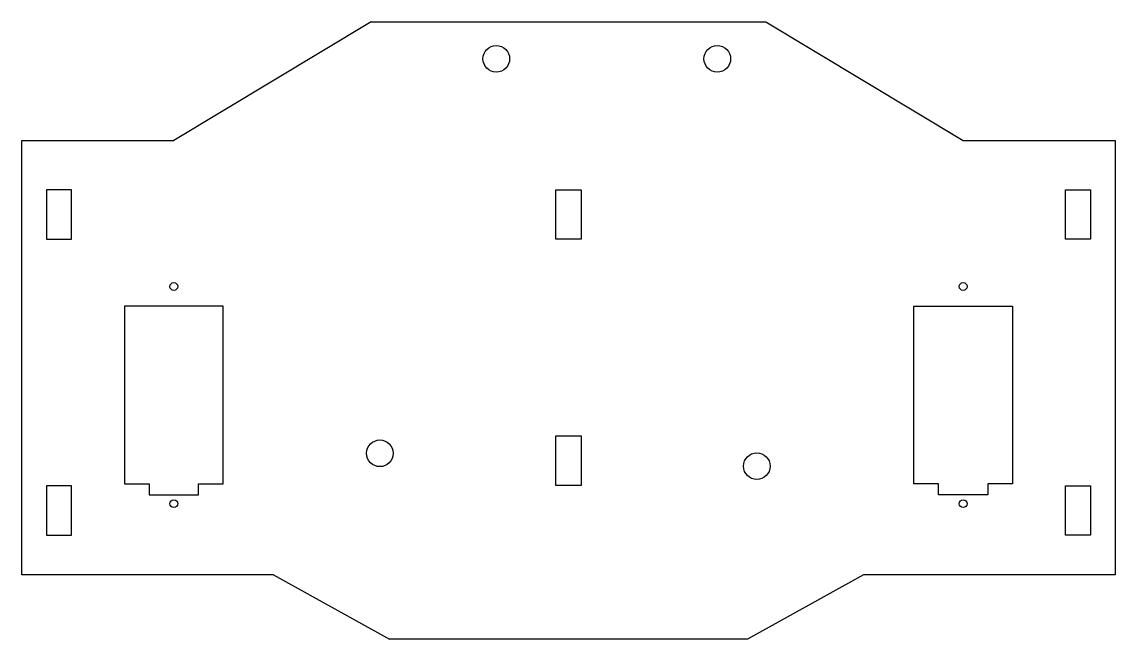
# Model space of a CAD drawing. Extents: x -2.77 to 2.77, y -1.43 to 1.7.
import ezdxf

# ---------------------------------------------------------------- set-up
doc = ezdxf.new("R2010")
doc.units = 0
doc.header["$MEASUREMENT"] = 0
doc.layers.get('0').update_dxf_attribs({"linetype": 'CONTINUOUS'})

msp = doc.modelspace()

# ---------------------------------------------------------------- linework, layer by layer
at = {"color": 7, "linetype": 'CONTINUOUS'}
for p, q in [((-1, 1.7), (-2, 1.1)), ((-1, 1.7), (1, 1.7)), ((1, 1.7), (2, 1.1)), ((-2.77, -1.1), (-2.77, 1.1)), ((-2.77, 1.1), (-2, 1.1)), ((2, 1.1), (2.77, 1.1)), ((2.77, 1.1), (2.77, -1.1)), ((-2.645, 0.85), (-2.645, 0.6)), ((-2.518, 0.85), (-2.645, 0.85)), ((-2.518, 0.6), (-2.518, 0.85)), ((-0.0635, 0.85), (0.0635, 0.85)), ((-0.0635, 0.6), (-0.0635, 0.85)), ((0.0635, 0.85), (0.0635, 0.6)), ((2.518, 0.85), (2.645, 0.85)), ((2.518, 0.6), (2.518, 0.85)), ((2.645, 0.85), (2.645, 0.6)), ((-2.645, 0.6), (-2.518, 0.6)), ((0.0635, 0.6), (-0.0635, 0.6)), ((2.645, 0.6), (2.518, 0.6)), ((-1.75, 0.26), (-2.25, 0.26)), ((-2.25, 0.26), (-2.25, -0.64)), ((-1.75, -0.64), (-1.75, 0.26)), ((1.75, 0.26), (2.25, 0.26)), ((1.75, -0.64), (1.75, 0.26)), ((2.25, 0.26), (2.25, -0.64)), ((-0.0635, -0.3972), (0.0635, -0.3972)), ((-0.0635, -0.6472), (-0.0635, -0.3972)), ((0.0635, -0.3972), (0.0635, -0.6472)), ((-2.645, -0.65), (-2.645, -0.9)), ((-2.518, -0.65), (-2.645, -0.65)), ((-2.518, -0.9), (-2.518, -0.65)), ((-2.25, -0.64), (-2.125, -0.64)), ((-2.125, -0.64), (-2.125, -0.695)), ((-1.875, -0.695), (-1.875, -0.64)), ((-1.875, -0.64), (-1.75, -0.64)), ((0.0635, -0.6472), (-0.0635, -0.6472)), ((1.875, -0.64), (1.75, -0.64)), ((1.875, -0.695), (1.875, -0.64)), ((2.125, -0.64), (2.125, -0.695)), ((2.25, -0.64), (2.125, -0.64)), ((2.518, -0.65), (2.645, -0.65)), ((2.518, -0.9), (2.518, -0.65)), ((2.645, -0.65), (2.645, -0.9)), ((-2.125, -0.695), (-1.875, -0.695)), ((2.125, -0.695), (1.875, -0.695)), ((-2.645, -0.9), (-2.518, -0.9)), ((2.645, -0.9), (2.518, -0.9)), ((-1.4942, -1.1), (-2.77, -1.1)), ((-1.4942, -1.1), (-0.9076, -1.4259)), ((1.4942, -1.1), (0.9076, -1.4259)), ((2.77, -1.1), (1.4942, -1.1)), ((0.9076, -1.4259), (-0.9076, -1.4259))]:
    msp.add_line(p, q, dxfattribs=at)
for centre, radius in [((-0.3659, 1.513), 0.0675), ((0.7541, 1.513), 0.0675), ((-2, 0.36), 0.02), ((2, 0.36), 0.02), ((-0.9559, -0.485), 0.0675), ((0.9541, -0.55), 0.0675), ((-2, -0.74), 0.02), ((2, -0.74), 0.02)]:
    msp.add_circle(centre, radius, dxfattribs=at)

doc.saveas('drawing.dxf')
